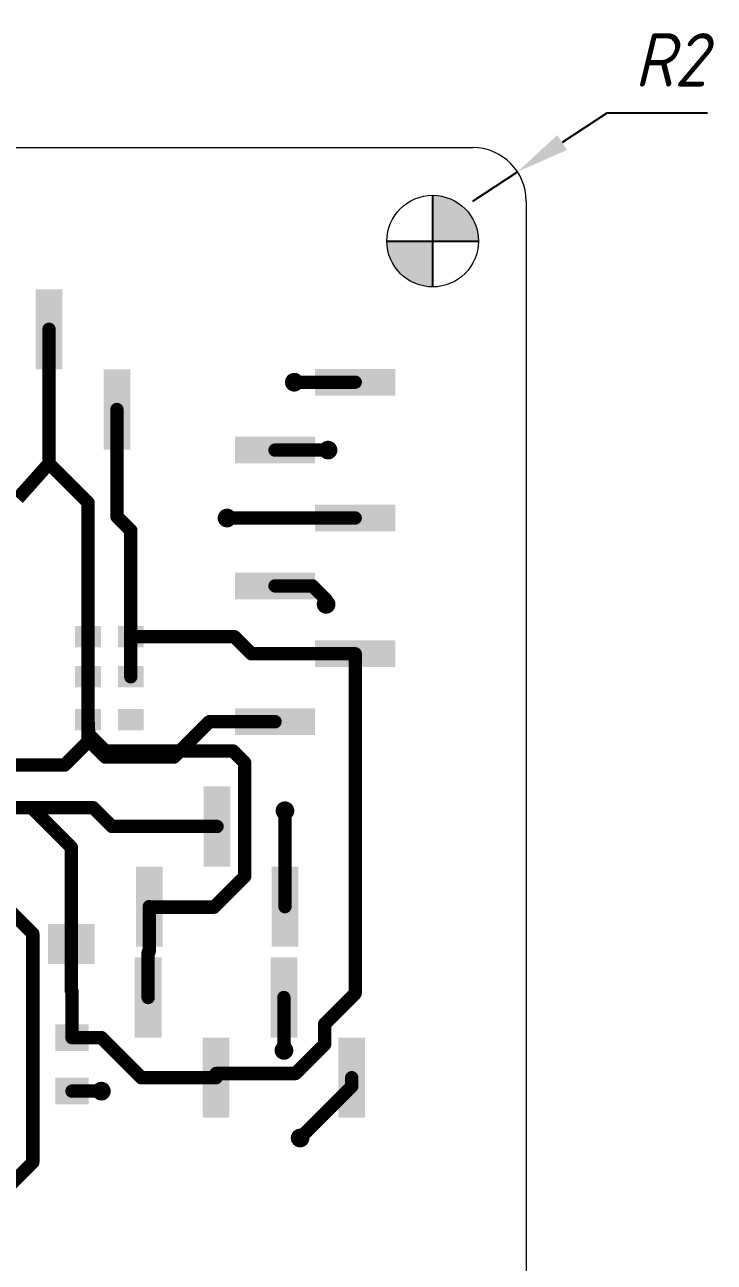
# Model space of a CAD drawing. Header units: millimetres. Extents: x -963 to 6509, y -1367 to 453.
# Drawn here: x 100.66 to 126.47, y -150.02 to -103.72 of the extents above; entities that cross this region are included whole.
import ezdxf

# ---------------------------------------------------------------- set-up
doc = ezdxf.new("R2010")
doc.units = ezdxf.units.MM
doc.header["$LTSCALE"] = 0.5
doc.layers.get('0').update_dxf_attribs({"lineweight": 60})
doc.layers.get('Defpoints').update_dxf_attribs({"color": 5})
doc.layers.add('2-штриховка', color=7, linetype='Continuous', true_color=0x00c7c7)
doc.layers.add('4-текст', color=7, linetype='Continuous', true_color=0x00ad00)
for name, color, linetype in [('3-размеры', 6, 'Continuous'), ('TopLayer', 1, 'Continuous'), ('TopPaste', 8, 'Continuous'), ('ViaHoleLayer', 16, 'Continuous')]:
    doc.layers.add(name, color=color, linetype=linetype)
doc.layers.add('Для ПП', color=30, linetype='Continuous', lineweight=20)
doc.styles.get("Standard").update_dxf_attribs({"font": 'isocpeui.ttf', "width": 0.9})
doc.dimstyles.new('Standart', dxfattribs={"dimtxt": 5, "dimasz": 5, "dimexe": 2, "dimexo": 0, "dimgap": 1, "dimtad": 1, "dimtoh": 1, "dimdec": 1, "dimtxsty": 'Standard', "dimcen": 2.5, "dimadec": 0, "dimazin": 0, "dimtfac": 1, "dimtdec": 1, "dimtmove": 0, "dimatfit": 3, "dimldrblk": 'DOTSMALL', "dimfxl": 1, "dimarcsym": 0})

# ---------------------------------------------------------------- blocks, each defined once
blk = doc.blocks.new('*D164')
at = {"layer": '3-размеры', "color": 0, "lineweight": -2, "transparency": 16777216}
for p, q in [((122.4558433519499, -107.0350468433354), (120.7815299852794, -108.1289731434986)), ((126.2253888064953, -107.0350468433354), (122.4558433519499, -107.0350468433354)), ((117.4329044761233, -110.3168249439937), (119.1072166186089, -109.2228994436617))]:
    blk.add_line(p, q, dxfattribs=at)
at = {"layer": '3-размеры', "color": 0, "transparency": 16777216}
blk.add_solid([(120.5992089352522, -107.8499209157202), (120.9638510353066, -108.408025371277), (119.1072166186089, -109.2228994436617)], dxfattribs=at)
at = {"layer": 'Defpoints', "color": 0, "transparency": 16777216}
for p in [(119.1072166186089, -109.2228994436617), (117.4329044761233, -110.3168249439937)]:
    blk.add_point(p, dxfattribs=at)
at = {"layer": '3-размеры', "color": 0, "transparency": 16777216, "insert": (124.8406160792226, -105.0350468433355), "char_height": 2, "attachment_point": 5}
blk.add_mtext('R2', dxfattribs=at)
blk = doc.blocks.new('_DotSmall')
at = {"color": 0, "linetype": 'ByBlock', "const_width": 0.5}
blk.add_lwpolyline([(-0.0625, 0, 1), (0.0625, 0, 1)], format="xyb", close=True, dxfattribs=at)

msp = doc.modelspace()

# ---------------------------------------------------------------- hatches: boundary and pattern name
at = {"layer": '2-штриховка'}
h = msp.add_hatch(color=0, dxfattribs=at)
h.dxf.hatch_style = 1
h.paths.add_polyline_path([(115.9329049280885, -110.1028244863067), (115.9329049280885, -111.8168244863067), (117.6469049280885, -111.8168244863067, 0.4142135623730951)])
h.paths.add_polyline_path([(115.9329049280885, -113.5308244863067), (115.9329049280885, -111.8168244863067), (114.2189049280885, -111.8168244863067, 0.4142135623730951)])

# ---------------------------------------------------------------- linework, layer by layer
at = {"layer": '4-текст', "color": 0}
for p, q in [((115.9329049280885, -113.5308244863067), (115.9329049280885, -110.1028244863067)), ((114.2189049280885, -111.8168244863067), (117.6469049280885, -111.8168244863067))]:
    msp.add_line(p, q, dxfattribs=at)
at = {"layer": 'TopLayer', "color": 0, "const_width": 0.499999}
for points in [[(101.5733730680885, -120.1376358863067), (101.5733730680885, -115.1165130863067)], [(110.7513582680885, -117.0965446863067), (113.0333450680885, -117.0965446863067)], [(104.1133730680885, -122.1190390863067), (104.1133730680885, -118.1165070863067)], [(110.0333510680885, -119.6365446863067), (112.0160750680885, -119.6365446863067)], [(100.4049730680885, -121.4452278863067), (101.5733730680885, -120.1376358863067)], [(101.5733730680885, -120.1376358863067), (103.0333650680885, -121.5976278863067)], [(103.0333650680885, -126.6165154863067), (103.0333650680885, -121.5976278863067)], [(104.1133730680885, -122.1190390863067), (104.6333618680885, -122.6390278863067)], [(108.2367582680885, -122.1765446863067), (113.0333450680885, -122.1765446863067)], [(104.6333618680885, -126.6165154863067), (104.6333618680885, -122.6390278863067)], [(110.0333510680885, -124.7165446863067), (111.4318750680885, -124.7165446863067)], [(111.4318750680885, -124.7165446863067), (111.9451582680885, -125.2298278863067)], [(111.9451582680885, -125.4076278863067), (111.9451582680885, -125.2298278863067)], [(103.0333650680885, -128.1165378863067), (103.0333650680885, -126.6165154863067)], [(104.6333618680885, -128.1165378863067), (104.6333618680885, -126.6165154863067)], [(104.6333618680885, -126.6165154863067), (108.5108750680885, -126.6165154863067)], [(108.5108750680885, -126.6165154863067), (109.1509042680885, -127.2565446863067)], [(109.1509042680885, -127.2565446863067), (113.0333450680885, -127.2565446863067)], [(113.0333450680885, -139.9605578863067), (113.0333450680885, -127.2565446863067)], [(103.0333650680885, -129.7165346863067), (103.0333650680885, -128.1165378863067)], [(103.0333650680885, -130.2425178863067), (103.0333650680885, -129.7165346863067)], [(103.0333650680885, -129.7165346863067), (103.0587726880885, -130.2679255063067)], [(106.4788750680885, -130.8940278863067), (107.5763582680885, -129.7965446863067)], [(107.5763582680885, -129.7965446863067), (110.0333510680885, -129.7965446863067)], [(103.0333650680885, -130.2425178863067), (103.0587726880885, -130.2679255063067)], [(103.0333650680885, -130.4711178863067), (103.0333650680885, -130.2425178863067)], [(103.0587726880885, -130.2679255063067), (103.6848750680885, -130.8940278863067)], [(103.0587726880885, -130.2679255063067), (103.0698140680885, -130.5075668863067)], [(102.1608750680885, -131.4165058863067), (103.0698140680885, -130.5075668863067)], [(103.0333650680885, -130.4711178863067), (103.0698140680885, -130.5075668863067)], [(103.0698140680885, -130.5075668863067), (103.6848750680885, -131.1226278863067)], [(103.6848750680885, -130.8940278863067), (106.4788750680885, -130.8940278863067)], [(103.6848750680885, -131.1226278863067), (106.2502750680885, -131.1226278863067)], [(106.2502750680885, -131.1226278863067), (106.4788750680885, -130.8940278863067)], [(106.4788750680885, -130.8940278863067), (108.4600750680885, -130.8940278863067)], [(108.4600750680885, -130.8940278863067), (108.8918750680885, -131.3258278863067)], [(99.33334706808853, -131.4165058863067), (102.1608750680885, -131.4165058863067)], [(108.8918750680885, -135.5930278863067), (108.8918750680885, -131.3258278863067)], [(99.33334706808853, -133.0165026863067), (100.9240474680885, -133.0165026863067)], [(100.9240474680885, -133.0165026863067), (102.4083726680885, -134.5008278863067)], [(100.9240474680885, -133.0165026863067), (103.2276750680885, -133.0165026863067)], [(103.2276750680885, -133.0165026863067), (103.9276990680885, -133.7165266863067)], [(110.4033782680885, -136.7165206863067), (110.4033782680885, -133.1292278863067)], [(103.9276990680885, -133.7165266863067), (107.8633782680885, -133.7165266863067)], [(102.4083726680885, -138.1165178863067), (102.4083726680885, -134.5008278863067)], [(107.7488750680885, -136.7360278863067), (108.8918750680885, -135.5930278863067)], [(105.3233782680885, -136.7360278863067), (105.3233782680885, -136.7165206863067)], [(105.3233782680885, -136.7360278863067), (107.7488750680885, -136.7360278863067)], [(105.3233782680885, -138.3977974863067), (105.3233782680885, -136.7360278863067)], [(100.1034750680885, -136.8624690863067), (100.9670750680885, -137.7260690863067)], [(100.9670750680885, -146.2828210863067), (100.9670750680885, -137.7260690863067)], [(102.4083726680885, -139.8606342863067), (102.4083726680885, -138.1165178863067)], [(105.2833478680885, -138.4378278863067), (105.3233782680885, -138.3977974863067)], [(105.2833478680885, -140.1165138863067), (105.2833478680885, -138.4378278863067)], [(102.4083726680885, -139.8606342863067), (102.4333662680885, -139.8856278863067)], [(102.4333662680885, -141.6165362863067), (102.4333662680885, -139.8856278863067)], [(111.8890750680885, -141.1048278863067), (113.0333450680885, -139.9605578863067)], [(110.3633478680885, -142.0937006863067), (110.3633478680885, -140.1165138863067)], [(111.8890750680885, -141.8668278863067), (111.8890750680885, -141.1048278863067)], [(102.4333662680885, -141.6165362863067), (103.5324750680885, -141.6165362863067)], [(103.5324750680885, -141.6165362863067), (105.0324466680885, -143.1165078863067)], [(110.7968750680885, -142.9590278863067), (111.8890750680885, -141.8668278863067)], [(110.3633478680885, -142.0937006863067), (110.3650750680885, -142.0954278863067)], [(105.0324466680885, -143.1165078863067), (107.8233478680885, -143.1165078863067)], [(107.8233478680885, -142.9590278863067), (110.7968750680885, -142.9590278863067)], [(107.8233478680885, -143.1165078863067), (107.8233478680885, -142.9590278863067)], [(112.9033478680885, -143.4416278863067), (112.9033478680885, -143.1165078863067)], [(102.4333662680885, -143.6165322863067), (103.5295794680885, -143.6165322863067)], [(103.5295794680885, -143.6165322863067), (103.5324750680885, -143.6194278863067)], [(110.9729478680885, -145.3720278863067), (112.9033478680885, -143.4416278863067)], [(94.53335666808852, -152.7165394863067), (100.9670750680885, -146.2828210863067)]]:
    msp.add_lwpolyline(points, dxfattribs=at)
at = {"layer": 'TopLayer', "color": 0}
for points, const_width in [([(101.4483745880885, -115.1165130863067, 1), (101.6983715480885, -115.1165130863067, 1)], 0.2499995), ([(110.5763573480885, -117.0965446863067, 1), (110.9263591880885, -117.0965446863067, 1)], 0.3499993), ([(110.6263597880885, -117.0965446863067, 1), (110.8763567480885, -117.0965446863067, 1)], 0.2499995), ([(112.9083465880885, -117.0965446863067, 1), (113.1583435480885, -117.0965446863067, 1)], 0.2499995), ([(103.9883745880885, -118.1165070863067, 1), (104.2383715480885, -118.1165070863067, 1)], 0.2499995), ([(109.9083525880885, -119.6365446863067, 1), (110.1583495480885, -119.6365446863067, 1)], 0.2499995), ([(111.8410741480885, -119.6365446863067, 1), (112.1910759880885, -119.6365446863067, 1)], 0.3499993), ([(111.8910765880885, -119.6365446863067, 1), (112.1410735480885, -119.6365446863067, 1)], 0.2499995), ([(101.4483745880885, -120.1376358863067, 1), (101.6983715480885, -120.1376358863067, 1)], 0.2499995), ([(101.4483745880885, -120.1376358863067, 1), (101.6983715480885, -120.1376358863067, 1)], 0.2499995), ([(101.4483745880885, -120.1376358863067, 1), (101.6983715480885, -120.1376358863067, 1)], 0.2499995), ([(102.9083665880885, -121.5976278863067, 1), (103.1583635480885, -121.5976278863067, 1)], 0.2499995), ([(102.9083665880885, -121.5976278863067, 1), (103.1583635480885, -121.5976278863067, 1)], 0.2499995), ([(103.9883745880885, -122.1190390863067, 1), (104.2383715480885, -122.1190390863067, 1)], 0.2499995), ([(103.9883745880885, -122.1190390863067, 1), (104.2383715480885, -122.1190390863067, 1)], 0.2499995), ([(108.0617573480885, -122.1765446863067, 1), (108.4117591880885, -122.1765446863067, 1)], 0.3499993), ([(108.1117597880885, -122.1765446863067, 1), (108.3617567480885, -122.1765446863067, 1)], 0.2499995), ([(112.9083465880885, -122.1765446863067, 1), (113.1583435480885, -122.1765446863067, 1)], 0.2499995), ([(104.5083633880885, -122.6390278863067, 1), (104.7583603480885, -122.6390278863067, 1)], 0.2499995), ([(104.5083633880885, -122.6390278863067, 1), (104.7583603480885, -122.6390278863067, 1)], 0.2499995), ([(109.9083525880885, -124.7165446863067, 1), (110.1583495480885, -124.7165446863067, 1)], 0.2499995), ([(111.3068765880885, -124.7165446863067, 1), (111.5568735480885, -124.7165446863067, 1)], 0.2499995), ([(111.3068765880885, -124.7165446863067, 1), (111.5568735480885, -124.7165446863067, 1)], 0.2499995), ([(111.8201597880885, -125.2298278863067, 1), (112.0701567480885, -125.2298278863067, 1)], 0.2499995), ([(111.8201597880885, -125.2298278863067, 1), (112.0701567480885, -125.2298278863067, 1)], 0.2499995), ([(111.7701573480885, -125.4076278863067, 1), (112.1201591880885, -125.4076278863067, 1)], 0.3499993), ([(111.8201597880885, -125.4076278863067, 1), (112.0701567480885, -125.4076278863067, 1)], 0.2499995), ([(102.9083665880885, -126.6165154863067, 1), (103.1583635480885, -126.6165154863067, 1)], 0.2499995), ([(102.9083665880885, -126.6165154863067, 1), (103.1583635480885, -126.6165154863067, 1)], 0.2499995), ([(104.5083633880885, -126.6165154863067, 1), (104.7583603480885, -126.6165154863067, 1)], 0.2499995), ([(104.5083633880885, -126.6165154863067, 1), (104.7583603480885, -126.6165154863067, 1)], 0.2499995), ([(104.5083633880885, -126.6165154863067, 1), (104.7583603480885, -126.6165154863067, 1)], 0.2499995), ([(108.3858765880885, -126.6165154863067, 1), (108.6358735480885, -126.6165154863067, 1)], 0.2499995), ([(108.3858765880885, -126.6165154863067, 1), (108.6358735480885, -126.6165154863067, 1)], 0.2499995), ([(109.0259057880885, -127.2565446863067, 1), (109.2759027480885, -127.2565446863067, 1)], 0.2499995), ([(109.0259057880885, -127.2565446863067, 1), (109.2759027480885, -127.2565446863067, 1)], 0.2499995), ([(112.9083465880885, -127.2565446863067, 1), (113.1583435480885, -127.2565446863067, 1)], 0.2499995), ([(112.9083465880885, -127.2565446863067, 1), (113.1583435480885, -127.2565446863067, 1)], 0.2499995), ([(102.9083665880885, -128.1165378863067, 1), (103.1583635480885, -128.1165378863067, 1)], 0.2499995), ([(102.9083665880885, -128.1165378863067, 1), (103.1583635480885, -128.1165378863067, 1)], 0.2499995), ([(104.5083633880885, -128.1165378863067, 1), (104.7583603480885, -128.1165378863067, 1)], 0.2499995), ([(102.9083665880885, -129.7165346863067, 1), (103.1583635480885, -129.7165346863067, 1)], 0.2499995), ([(102.9083665880885, -129.7165346863067, 1), (103.1583635480885, -129.7165346863067, 1)], 0.2499995), ([(102.9083665880885, -129.7165346863067, 1), (103.1583635480885, -129.7165346863067, 1)], 0.2499995), ([(107.4513597880885, -129.7965446863067, 1), (107.7013567480885, -129.7965446863067, 1)], 0.2499995), ([(107.4513597880885, -129.7965446863067, 1), (107.7013567480885, -129.7965446863067, 1)], 0.2499995), ([(109.9083525880885, -129.7965446863067, 1), (110.1583495480885, -129.7965446863067, 1)], 0.2499995), ([(102.9083665880885, -130.2425178863067, 1), (103.1583635480885, -130.2425178863067, 1)], 0.2499995), ([(102.9083665880885, -130.2425178863067, 1), (103.1583635480885, -130.2425178863067, 1)], 0.2499995), ([(102.9083665880885, -130.2425178863067, 1), (103.1583635480885, -130.2425178863067, 1)], 0.2499995), ([(102.9337742080885, -130.2679255063067, 1), (103.1837711680885, -130.2679255063067, 1)], 0.2499995), ([(102.9337742080885, -130.2679255063067, 1), (103.1837711680885, -130.2679255063067, 1)], 0.2499995), ([(102.9337742080885, -130.2679255063067, 1), (103.1837711680885, -130.2679255063067, 1)], 0.2499995), ([(102.9337742080885, -130.2679255063067, 1), (103.1837711680885, -130.2679255063067, 1)], 0.2499995), ([(102.9083665880885, -130.4711178863067, 1), (103.1583635480885, -130.4711178863067, 1)], 0.2499995), ([(102.9083665880885, -130.4711178863067, 1), (103.1583635480885, -130.4711178863067, 1)], 0.2499995), ([(102.9448155880885, -130.5075668863067, 1), (103.1948125480885, -130.5075668863067, 1)], 0.2499995), ([(102.9448155880885, -130.5075668863067, 1), (103.1948125480885, -130.5075668863067, 1)], 0.2499995), ([(102.9448155880885, -130.5075668863067, 1), (103.1948125480885, -130.5075668863067, 1)], 0.2499995), ([(102.9448155880885, -130.5075668863067, 1), (103.1948125480885, -130.5075668863067, 1)], 0.2499995), ([(103.5598765880885, -130.8940278863067, 1), (103.8098735480885, -130.8940278863067, 1)], 0.2499995), ([(103.5598765880885, -130.8940278863067, 1), (103.8098735480885, -130.8940278863067, 1)], 0.2499995), ([(103.5598765880885, -131.1226278863067, 1), (103.8098735480885, -131.1226278863067, 1)], 0.2499995), ([(103.5598765880885, -131.1226278863067, 1), (103.8098735480885, -131.1226278863067, 1)], 0.2499995), ([(106.1252765880885, -131.1226278863067, 1), (106.3752735480885, -131.1226278863067, 1)], 0.2499995), ([(106.1252765880885, -131.1226278863067, 1), (106.3752735480885, -131.1226278863067, 1)], 0.2499995), ([(106.3538765880885, -130.8940278863067, 1), (106.6038735480885, -130.8940278863067, 1)], 0.2499995), ([(106.3538765880885, -130.8940278863067, 1), (106.6038735480885, -130.8940278863067, 1)], 0.2499995), ([(106.3538765880885, -130.8940278863067, 1), (106.6038735480885, -130.8940278863067, 1)], 0.2499995), ([(106.3538765880885, -130.8940278863067, 1), (106.6038735480885, -130.8940278863067, 1)], 0.2499995), ([(108.3350765880885, -130.8940278863067, 1), (108.5850735480885, -130.8940278863067, 1)], 0.2499995), ([(108.3350765880885, -130.8940278863067, 1), (108.5850735480885, -130.8940278863067, 1)], 0.2499995), ([(102.0358765880885, -131.4165058863067, 1), (102.2858735480885, -131.4165058863067, 1)], 0.2499995), ([(102.0358765880885, -131.4165058863067, 1), (102.2858735480885, -131.4165058863067, 1)], 0.2499995), ([(108.7668765880885, -131.3258278863067, 1), (109.0168735480885, -131.3258278863067, 1)], 0.2499995), ([(108.7668765880885, -131.3258278863067, 1), (109.0168735480885, -131.3258278863067, 1)], 0.2499995), ([(100.7990489880885, -133.0165026863067, 1), (101.0490459480885, -133.0165026863067, 1)], 0.2499995), ([(100.7990489880885, -133.0165026863067, 1), (101.0490459480885, -133.0165026863067, 1)], 0.2499995), ([(100.7990489880885, -133.0165026863067, 1), (101.0490459480885, -133.0165026863067, 1)], 0.2499995), ([(103.1026765880885, -133.0165026863067, 1), (103.3526735480885, -133.0165026863067, 1)], 0.2499995), ([(103.1026765880885, -133.0165026863067, 1), (103.3526735480885, -133.0165026863067, 1)], 0.2499995), ([(110.2283773480885, -133.1292278863067, 1), (110.5783791880885, -133.1292278863067, 1)], 0.3499993), ([(110.2783797880885, -133.1292278863067, 1), (110.5283767480885, -133.1292278863067, 1)], 0.2499995), ([(103.8027005880885, -133.7165266863067, 1), (104.0526975480885, -133.7165266863067, 1)], 0.2499995), ([(103.8027005880885, -133.7165266863067, 1), (104.0526975480885, -133.7165266863067, 1)], 0.2499995), ([(107.7383797880885, -133.7165266863067, 1), (107.9883767480885, -133.7165266863067, 1)], 0.2499995), ([(102.2833741880885, -134.5008278863067, 1), (102.5333711480885, -134.5008278863067, 1)], 0.2499995), ([(102.2833741880885, -134.5008278863067, 1), (102.5333711480885, -134.5008278863067, 1)], 0.2499995), ([(108.7668765880885, -135.5930278863067, 1), (109.0168735480885, -135.5930278863067, 1)], 0.2499995), ([(108.7668765880885, -135.5930278863067, 1), (109.0168735480885, -135.5930278863067, 1)], 0.2499995), ([(105.1983797880885, -136.7165206863067, 1), (105.4483767480885, -136.7165206863067, 1)], 0.2499995), ([(105.1983797880885, -136.7360278863067, 1), (105.4483767480885, -136.7360278863067, 1)], 0.2499995), ([(105.1983797880885, -136.7360278863067, 1), (105.4483767480885, -136.7360278863067, 1)], 0.2499995), ([(105.1983797880885, -136.7360278863067, 1), (105.4483767480885, -136.7360278863067, 1)], 0.2499995), ([(107.6238765880885, -136.7360278863067, 1), (107.8738735480885, -136.7360278863067, 1)], 0.2499995), ([(107.6238765880885, -136.7360278863067, 1), (107.8738735480885, -136.7360278863067, 1)], 0.2499995), ([(110.2783797880885, -136.7165206863067, 1), (110.5283767480885, -136.7165206863067, 1)], 0.2499995), ([(100.8420765880885, -137.7260690863067, 1), (101.0920735480885, -137.7260690863067, 1)], 0.2499995), ([(100.8420765880885, -137.7260690863067, 1), (101.0920735480885, -137.7260690863067, 1)], 0.2499995), ([(102.2833741880885, -138.1165178863067, 1), (102.5333711480885, -138.1165178863067, 1)], 0.2499995), ([(102.2833741880885, -138.1165178863067, 1), (102.5333711480885, -138.1165178863067, 1)], 0.2499995), ([(105.1583493880885, -138.4378278863067, 1), (105.4083463480885, -138.4378278863067, 1)], 0.2499995), ([(105.1583493880885, -138.4378278863067, 1), (105.4083463480885, -138.4378278863067, 1)], 0.2499995), ([(105.1983797880885, -138.3977974863067, 1), (105.4483767480885, -138.3977974863067, 1)], 0.2499995), ([(105.1983797880885, -138.3977974863067, 1), (105.4483767480885, -138.3977974863067, 1)], 0.2499995), ([(102.2833741880885, -139.8606342863067, 1), (102.5333711480885, -139.8606342863067, 1)], 0.2499995), ([(102.2833741880885, -139.8606342863067, 1), (102.5333711480885, -139.8606342863067, 1)], 0.2499995), ([(102.3083677880885, -139.8856278863067, 1), (102.5583647480885, -139.8856278863067, 1)], 0.2499995), ([(102.3083677880885, -139.8856278863067, 1), (102.5583647480885, -139.8856278863067, 1)], 0.2499995), ([(112.9083465880885, -139.9605578863067, 1), (113.1583435480885, -139.9605578863067, 1)], 0.2499995), ([(112.9083465880885, -139.9605578863067, 1), (113.1583435480885, -139.9605578863067, 1)], 0.2499995), ([(105.1583493880885, -140.1165138863067, 1), (105.4083463480885, -140.1165138863067, 1)], 0.2499995), ([(110.2383493880885, -140.1165138863067, 1), (110.4883463480885, -140.1165138863067, 1)], 0.2499995), ([(111.7640765880885, -141.1048278863067, 1), (112.0140735480885, -141.1048278863067, 1)], 0.2499995), ([(111.7640765880885, -141.1048278863067, 1), (112.0140735480885, -141.1048278863067, 1)], 0.2499995), ([(102.3083677880885, -141.6165362863067, 1), (102.5583647480885, -141.6165362863067, 1)], 0.2499995), ([(102.3083677880885, -141.6165362863067, 1), (102.5583647480885, -141.6165362863067, 1)], 0.2499995), ([(103.4074765880885, -141.6165362863067, 1), (103.6574735480885, -141.6165362863067, 1)], 0.2499995), ([(103.4074765880885, -141.6165362863067, 1), (103.6574735480885, -141.6165362863067, 1)], 0.2499995), ([(111.7640765880885, -141.8668278863067, 1), (112.0140735480885, -141.8668278863067, 1)], 0.2499995), ([(111.7640765880885, -141.8668278863067, 1), (112.0140735480885, -141.8668278863067, 1)], 0.2499995), ([(110.1900741480885, -142.0954278863067, 1), (110.5400759880885, -142.0954278863067, 1)], 0.3499993), ([(110.2383493880885, -142.0937006863067, 1), (110.4883463480885, -142.0937006863067, 1)], 0.2499995), ([(110.2383493880885, -142.0937006863067, 1), (110.4883463480885, -142.0937006863067, 1)], 0.2499995), ([(110.2400765880885, -142.0954278863067, 1), (110.4900735480885, -142.0954278863067, 1)], 0.2499995), ([(104.9074481880885, -143.1165078863067, 1), (105.1574451480885, -143.1165078863067, 1)], 0.2499995), ([(104.9074481880885, -143.1165078863067, 1), (105.1574451480885, -143.1165078863067, 1)], 0.2499995), ([(107.6983493880885, -142.9590278863067, 1), (107.9483463480885, -142.9590278863067, 1)], 0.2499995), ([(107.6983493880885, -142.9590278863067, 1), (107.9483463480885, -142.9590278863067, 1)], 0.2499995), ([(107.6983493880885, -143.1165078863067, 1), (107.9483463480885, -143.1165078863067, 1)], 0.2499995), ([(107.6983493880885, -143.1165078863067, 1), (107.9483463480885, -143.1165078863067, 1)], 0.2499995), ([(110.6718765880885, -142.9590278863067, 1), (110.9218735480885, -142.9590278863067, 1)], 0.2499995), ([(110.6718765880885, -142.9590278863067, 1), (110.9218735480885, -142.9590278863067, 1)], 0.2499995), ([(112.7783493880885, -143.1165078863067, 1), (113.0283463480885, -143.1165078863067, 1)], 0.2499995), ([(102.3083677880885, -143.6165322863067, 1), (102.5583647480885, -143.6165322863067, 1)], 0.2499995), ([(103.3574741480885, -143.6194278863067, 1), (103.7074759880885, -143.6194278863067, 1)], 0.3499993), ([(103.4045809880885, -143.6165322863067, 1), (103.6545779480885, -143.6165322863067, 1)], 0.2499995), ([(103.4045809880885, -143.6165322863067, 1), (103.6545779480885, -143.6165322863067, 1)], 0.2499995), ([(103.4074765880885, -143.6194278863067, 1), (103.6574735480885, -143.6194278863067, 1)], 0.2499995), ([(112.7783493880885, -143.4416278863067, 1), (113.0283463480885, -143.4416278863067, 1)], 0.2499995), ([(112.7783493880885, -143.4416278863067, 1), (113.0283463480885, -143.4416278863067, 1)], 0.2499995), ([(110.7979469480885, -145.3720278863067, 1), (111.1479487880885, -145.3720278863067, 1)], 0.3499993), ([(110.8479493880885, -145.3720278863067, 1), (111.0979463480885, -145.3720278863067, 1)], 0.2499995), ([(100.8420765880885, -146.2828210863067, 1), (101.0920735480885, -146.2828210863067, 1)], 0.2499995), ([(100.8420765880885, -146.2828210863067, 1), (101.0920735480885, -146.2828210863067, 1)], 0.2499995)]:
    msp.add_lwpolyline(points, format="xyb", close=True, dxfattribs=dict(at, const_width=const_width))
for points in [[(101.0733740680885, -113.6165135463067), (101.0733740680885, -116.6165126263067), (102.0733720680885, -113.6165135463067), (102.0733720680885, -116.6165126263067)], [(103.6133740680885, -116.6165075463067), (103.6133740680885, -119.6165066263067), (104.6133720680885, -116.6165075463067), (104.6133720680885, -119.6165066263067)], [(111.5333455280885, -117.5965436863067), (114.5333446080885, -117.5965436863067), (111.5333455280885, -116.5965456863067), (114.5333446080885, -116.5965456863067)], [(108.5333515280885, -120.1365436863067), (111.5333506080885, -120.1365436863067), (108.5333515280885, -119.1365456863067), (111.5333506080885, -119.1365456863067)], [(111.5333455280885, -122.6765436863067), (114.5333446080885, -122.6765436863067), (111.5333455280885, -121.6765456863067), (114.5333446080885, -121.6765456863067)], [(108.5333515280885, -125.2165436863067), (111.5333506080885, -125.2165436863067), (108.5333515280885, -124.2165456863067), (111.5333506080885, -124.2165456863067)], [(102.5508717480885, -127.0165553263067), (103.5158685480885, -127.0165553263067), (102.5508717480885, -126.2165569263067), (103.5158685480885, -126.2165569263067)], [(104.1508685480885, -127.0165553263067), (105.1158653480885, -127.0165553263067), (104.1508685480885, -126.2165569263067), (105.1158653480885, -126.2165569263067)], [(111.5333455280885, -127.7565436863067), (114.5333446080885, -127.7565436863067), (111.5333455280885, -126.7565456863067), (114.5333446080885, -126.7565456863067)], [(102.5508666680885, -128.5165370863067), (103.5158634680885, -128.5165370863067), (102.5508666680885, -127.7165386863067), (103.5158634680885, -127.7165386863067)], [(104.1508634680885, -128.5165370863067), (105.1158602680885, -128.5165370863067), (104.1508634680885, -127.7165386863067), (105.1158602680885, -127.7165386863067)], [(103.5158634680885, -129.3165354863067), (102.5508666680885, -129.3165354863067), (103.5158634680885, -130.1165338863067), (102.5508666680885, -130.1165338863067)], [(105.1158602680885, -129.3165354863067), (104.1508634680885, -129.3165354863067), (105.1158602680885, -130.1165338863067), (104.1508634680885, -130.1165338863067)], [(108.5333515280885, -130.2965436863067), (111.5333506080885, -130.2965436863067), (108.5333515280885, -129.2965456863067), (111.5333506080885, -129.2965456863067)], [(108.3633772680885, -135.2165262263067), (108.3633772680885, -132.2165271463067), (107.3633792680885, -135.2165262263067), (107.3633792680885, -132.2165271463067)], [(105.8233772680885, -138.2165202263067), (105.8233772680885, -135.2165211463067), (104.8233792680885, -138.2165202263067), (104.8233792680885, -135.2165211463067)], [(110.9033772680885, -138.2165202263067), (110.9033772680885, -135.2165211463067), (109.9033792680885, -138.2165202263067), (109.9033792680885, -135.2165211463067)], [(103.2833721880885, -138.8665163863067), (103.2833721880885, -137.3665193863067), (101.5333731480885, -138.8665163863067), (101.5333731480885, -137.3665193863067)], [(105.7833468680885, -141.6165134263067), (105.7833468680885, -138.6165143463067), (104.7833488680885, -141.6165134263067), (104.7833488680885, -138.6165143463067)], [(110.8633468680885, -141.6165134263067), (110.8633468680885, -138.6165143463067), (109.8633488680885, -141.6165134263067), (109.8633488680885, -138.6165143463067)], [(103.0583637480885, -142.1166013263067), (103.0583637480885, -141.1166033263067), (101.8083637080885, -142.1166013263067), (101.8083637080885, -141.1166033263067)], [(108.3233468680885, -144.6165074263067), (108.3233468680885, -141.6165083463067), (107.3233488680885, -144.6165074263067), (107.3233488680885, -141.6165083463067)], [(113.4033468680885, -144.6165074263067), (113.4033468680885, -141.6165083463067), (112.4033488680885, -144.6165074263067), (112.4033488680885, -141.6165083463067)], [(103.0583637480885, -144.1165973263067), (103.0583637480885, -143.1165993263067), (101.8083637080885, -144.1165973263067), (101.8083637080885, -143.1165993263067)]]:
    msp.add_solid(points, dxfattribs=at)
at = {"layer": 'TopPaste', "color": 0}
for points in [[(101.0733740680885, -113.6165135463067), (101.0733740680885, -116.6165126263067), (102.0733720680885, -113.6165135463067), (102.0733720680885, -116.6165126263067)], [(103.6133740680885, -116.6165075463067), (103.6133740680885, -119.6165066263067), (104.6133720680885, -116.6165075463067), (104.6133720680885, -119.6165066263067)], [(111.5333455280885, -117.5965436863067), (114.5333446080885, -117.5965436863067), (111.5333455280885, -116.5965456863067), (114.5333446080885, -116.5965456863067)], [(108.5333515280885, -120.1365436863067), (111.5333506080885, -120.1365436863067), (108.5333515280885, -119.1365456863067), (111.5333506080885, -119.1365456863067)], [(111.5333455280885, -122.6765436863067), (114.5333446080885, -122.6765436863067), (111.5333455280885, -121.6765456863067), (114.5333446080885, -121.6765456863067)], [(108.5333515280885, -125.2165436863067), (111.5333506080885, -125.2165436863067), (108.5333515280885, -124.2165456863067), (111.5333506080885, -124.2165456863067)], [(102.5508717480885, -127.0165553263067), (103.5158685480885, -127.0165553263067), (102.5508717480885, -126.2165569263067), (103.5158685480885, -126.2165569263067)], [(104.1508685480885, -127.0165553263067), (105.1158653480885, -127.0165553263067), (104.1508685480885, -126.2165569263067), (105.1158653480885, -126.2165569263067)], [(111.5333455280885, -127.7565436863067), (114.5333446080885, -127.7565436863067), (111.5333455280885, -126.7565456863067), (114.5333446080885, -126.7565456863067)], [(102.5508666680885, -128.5165370863067), (103.5158634680885, -128.5165370863067), (102.5508666680885, -127.7165386863067), (103.5158634680885, -127.7165386863067)], [(104.1508634680885, -128.5165370863067), (105.1158602680885, -128.5165370863067), (104.1508634680885, -127.7165386863067), (105.1158602680885, -127.7165386863067)], [(103.5158634680885, -129.3165354863067), (102.5508666680885, -129.3165354863067), (103.5158634680885, -130.1165338863067), (102.5508666680885, -130.1165338863067)], [(105.1158602680885, -129.3165354863067), (104.1508634680885, -129.3165354863067), (105.1158602680885, -130.1165338863067), (104.1508634680885, -130.1165338863067)], [(108.5333515280885, -130.2965436863067), (111.5333506080885, -130.2965436863067), (108.5333515280885, -129.2965456863067), (111.5333506080885, -129.2965456863067)], [(108.3633772680885, -135.2165262263067), (108.3633772680885, -132.2165271463067), (107.3633792680885, -135.2165262263067), (107.3633792680885, -132.2165271463067)], [(105.8233772680885, -138.2165202263067), (105.8233772680885, -135.2165211463067), (104.8233792680885, -138.2165202263067), (104.8233792680885, -135.2165211463067)], [(110.9033772680885, -138.2165202263067), (110.9033772680885, -135.2165211463067), (109.9033792680885, -138.2165202263067), (109.9033792680885, -135.2165211463067)], [(103.2833721880885, -138.8665163863067), (103.2833721880885, -137.3665193863067), (101.5333731480885, -138.8665163863067), (101.5333731480885, -137.3665193863067)], [(105.7833468680885, -141.6165134263067), (105.7833468680885, -138.6165143463067), (104.7833488680885, -141.6165134263067), (104.7833488680885, -138.6165143463067)], [(110.8633468680885, -141.6165134263067), (110.8633468680885, -138.6165143463067), (109.8633488680885, -141.6165134263067), (109.8633488680885, -138.6165143463067)], [(103.0583637480885, -142.1166013263067), (103.0583637480885, -141.1166033263067), (101.8083637080885, -142.1166013263067), (101.8083637080885, -141.1166033263067)], [(108.3233468680885, -144.6165074263067), (108.3233468680885, -141.6165083463067), (107.3233488680885, -144.6165074263067), (107.3233488680885, -141.6165083463067)], [(113.4033468680885, -144.6165074263067), (113.4033468680885, -141.6165083463067), (112.4033488680885, -144.6165074263067), (112.4033488680885, -141.6165083463067)], [(103.0583637480885, -144.1165973263067), (103.0583637480885, -143.1165993263067), (101.8083637080885, -144.1165973263067), (101.8083637080885, -143.1165993263067)]]:
    msp.add_solid(points, dxfattribs=at)
at = {"layer": 'ViaHoleLayer', "color": 0, "const_width": 0.1999996}
for points in [[(110.6513584686966, -117.0965446849503, 1), (110.8513580686966, -117.0965446849503, 1)], [(111.9160752686966, -119.6365446849504, 1), (112.1160748686966, -119.6365446849504, 1)], [(108.1367584686966, -122.1765446849504, 1), (108.3367580686966, -122.1765446849504, 1)], [(111.8451584686966, -125.4076278849504, 1), (112.0451580686966, -125.4076278849504, 1)], [(110.3033784686966, -133.1292278849504, 1), (110.5033780686966, -133.1292278849504, 1)], [(110.2650752686966, -142.0954278849504, 1), (110.4650748686966, -142.0954278849504, 1)], [(103.4324752686966, -143.6194278849504, 1), (103.6324748686966, -143.6194278849504, 1)], [(110.8729480686966, -145.3720278849504, 1), (111.0729476686966, -145.3720278849504, 1)]]:
    msp.add_lwpolyline(points, format="xyb", close=True, dxfattribs=at)
at = {"layer": 'Для ПП', "color": 0}
for p, q in [((66.43290486808853, -108.3168238663067), (117.4329044680885, -108.3168264063067)), ((119.4329030138106, -110.3168249359587), (119.4329030080885, -161.3168245463067))]:
    msp.add_line(p, q, dxfattribs=at)
msp.add_circle((115.9329049280885, -111.8168244863067), 1.714, dxfattribs=at)
msp.add_arc((117.4329044761235, -110.3168249439938), 1.999998537687105, 2.301870727391201e-07, 90.00000023018603, dxfattribs=at)

# ---------------------------------------------------------------- dimensions: what is measured, and where the dimension line sits
at = {"layer": '3-размеры', "color": 0}
dim = msp.add_radius_dim(center=(117.4329044761233, -110.3168249439937), mpoint=(119.1072166186089, -109.2228994436617), dimstyle='Standart', override={"dimtxt": 2, "dimasz": 2}, dxfattribs=at)
dim.commit()
dim.dimension.update_dxf_attribs({"geometry": '*D164', "text_midpoint": (124.8406160792226, -105.0350468433355)})

doc.saveas('drawing.dxf')
